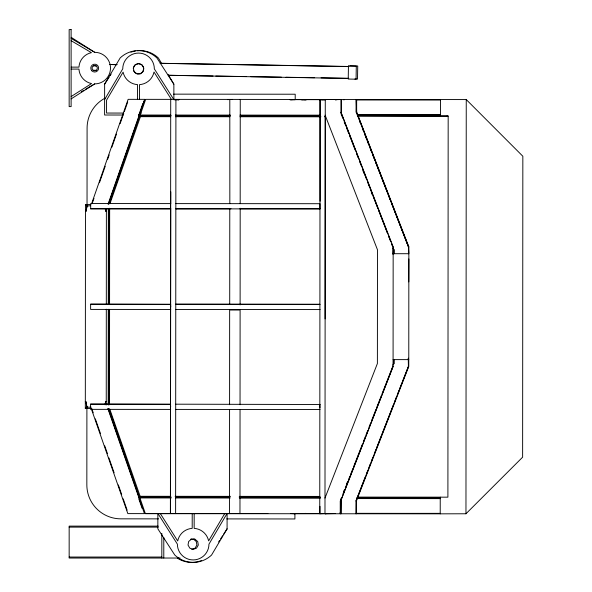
<?xml version="1.0" encoding="UTF-8"?>
<svg xmlns="http://www.w3.org/2000/svg" width="592" height="592" viewBox="0 0 592 592"><rect width="100%" height="100%" fill="white"/><g stroke="black" fill="none" stroke-linecap="round" stroke-linejoin="round"><path stroke-width="0.89" d="M86.898 408.436L86.839 484.818A33.996 33.996 0 0 0 120.812 518.836L158.582 518.866M87.039 204.462L87.091 128.072A33.996 33.996 0 0 1 104.888 98.213M170.681 406.904L170.466 404.181L90.554 404.121L90.546 409.353L170.681 409.412M90.687 208.776L90.694 203.544L170.637 203.596L170.622 208.813L90.687 208.776L170.622 208.813M104.614 99.567L122.751 68.857A15.792 15.792 0 0 1 138.55 53.073A15.792 15.792 0 0 1 154.334 68.879L173.848 99.619L179.08 99.715L173.878 99.708L173.863 84.175L156.939 57.979A26.647 26.647 0 0 0 120.154 57.957L104.629 84.123L104.606 115.011L123.069 115.026M106.242 404.958L106.308 309.224M106.316 304.614L106.382 208.828M108.203 404.758L108.269 309.69M108.277 304.155L108.343 209.087M108.854 405.032L108.928 309.224M108.928 304.621L108.995 208.813M109.513 404.647L109.579 309.69M109.579 304.155L109.653 208.273M137.536 99.308L137.551 84.626A15.792 15.792 0 0 1 123.092 72.135L106.575 100.107L106.567 113.05L123.869 113.065M139.497 99.308L139.512 84.626A15.792 15.792 0 0 0 154.009 72.032L171.406 99.426M108.854 408.45L139.675 497.931L171.214 497.953M109.224 203.833L139.949 115.04M170.711 99.367L170.415 513.641L170.77 208.488M170.777 203.863L170.792 191.838M170.755 306.959L170.533 304.236L90.62 304.177L90.62 309.409L170.748 309.461M175.617 513.649L175.913 99.375M178.148 99.856L179.08 99.375M192.215 513.693L192.2 528.375A15.792 15.792 0 0 0 177.704 540.97L160.306 513.575M194.176 513.693L194.161 528.375A15.792 15.792 0 0 1 208.621 540.873L224.679 513.678M227.084 528.878L227.099 513.434L208.961 544.152A15.792 15.792 0 0 1 193.162 559.928A15.792 15.792 0 0 1 177.378 544.129L157.857 513.39L157.849 528.826L174.773 555.022A26.647 26.647 0 0 0 211.559 555.044L227.084 528.878L223.591 534.265M227.387 99.634L232.619 99.412M229.504 513.686L229.578 409.449M229.585 404.728L229.652 310.016L240.108 310.023L240.041 404.736M229.711 304.273L229.777 208.858M229.8 99.412L229.837 203.641M239.967 513.693L240.041 409.457M240.115 304.902L240.182 208.258M240.182 203.648L240.256 99.419M294.912 513.39L294.905 518.962L226.743 518.91M306.027 513.397L301.668 513.553M324.113 513.567L319.754 513.745L320.05 99.471L320.109 201.191M319.976 513.745L319.976 506.352M326.725 513.567L335.442 513.538M334.576 513.553L324.986 513.752L325.274 99.478L335.738 99.486L335.953 99.967M340.245 513.76L340.252 500.936M340.052 512.591L340.674 513.76L340.681 500.839M340.955 113.331L340.97 99.486L335.738 99.708M341.155 513.76L341.162 499.078M356.362 513.775L356.377 501.024L408.769 366.492L408.857 246.857L356.65 112.251L356.177 99.5M356.658 99.5L356.65 112.251L408.517 246.916L399.178 222.918M392.822 254.264L393.162 246.842L393.081 366.485L340.681 501.017L393.081 366.485M393.428 359.618L393.421 363.606L392.755 365.316M393.591 253.709L393.599 249.706L392.933 247.989M394.272 363.762L394.272 359.618M394.346 253.709L394.353 249.565M355.933 513.775L356.036 500.965L408.428 366.426L408.436 358.153M139.904 497.931L145.373 513.627L440.219 513.834L440.233 497.191M440.5 116.202L440.515 99.56M358.042 115.847L448.174 116.054L447.9 497.169L357.568 497.102M440.219 513.834L465.963 513.767L466.252 99.574L145.669 99.352L140.178 115.04M408.776 281.896L408.85 258.948M356.169 112.339L356.317 99.5L356.31 112.31L408.517 246.916M340.674 513.76L340.896 499.034M105.102 404.817L105.665 401.613L106.242 401.472L105.665 401.613L105.161 404.218M90.776 408.436L85.322 408.436L85.463 204.455L87.808 205.698L87.046 206.083L86.032 211.292L85.455 211.433L86.032 211.292L87.046 206.083L90.509 205.705M138.765 115.854L139.372 114.123M138.824 114.989L142.768 103.696M91.642 203.596L128.124 99.338L144.737 99.352L108.084 204.129M92.456 202.723L93.98 198.379M99.449 182.743L105.221 166.234M107.655 159.285L109.172 154.941M111.91 147.119L116.469 134.088M120.117 123.661L123.462 114.108M124.372 111.503L127.717 101.942M108.388 204.233L139.327 115.803L170.392 116.039M109.957 203.715L140.408 116.668L139.949 116.017M138.905 115.854L144.737 99.352M324.993 498.064L377.393 363.532L377.474 249.772L325.119 115.166M343.493 492.167L344.492 489.591M346.49 484.448L347.489 481.881M340.585 500.077L341.591 497.509M342.923 494.076L344.596 489.791M345.269 488.082L347.608 482.08M348.274 480.371L349.946 476.086M350.612 474.37L352.958 468.376M353.624 466.659L362.319 444.385M363.318 441.817L365.323 436.674M365.997 434.957L367.669 430.68M369.001 427.246L370.673 422.969M371.339 421.252L376.024 409.257M376.69 407.54L381.374 395.552M382.04 393.835L392.74 366.418M355.94 500.943L358.234 494.942M358.952 493.232L365.264 476.945M366.307 474.384L367.602 470.951M368.979 467.532L370.614 463.24M371.317 461.531L372.96 457.239M374.329 453.82L375.972 449.535M376.667 447.826L381.322 435.823M382.018 434.114L393.71 404.129M394.723 401.554L396.721 396.418M397.395 394.701L399.06 390.417M399.741 388.707L402.072 382.706M402.745 380.996L408.428 366.426L408.295 359.625M104.629 84.123L109.113 77.197M110.112 75.658L111.111 74.118M218.603 541.961L219.602 540.422M220.601 538.883L222.592 535.804M138.75 497.273L140.141 496.296L170.533 496.318M87.66 407.192L85.322 408.436L86.735 406.408L87.342 407.133L86.735 406.408L85.966 401.753L85.322 401.457L85.966 401.753L86.906 406.808L85.322 408.436L87.66 407.192L91.272 407.192M324.608 116.802L325.267 116.15M465.963 513.767L522.625 457.179L522.84 156.244L466.252 99.574M191.386 539.223L188.641 541.517L188.019 545.04L189.81 548.14L193.17 549.369L196.529 548.148L198.32 545.047L197.706 541.525L194.96 539.223L190.846 539.223M71.121 96.57L91.553 83.576A15.792 15.792 0 0 1 78.951 69.086L71.121 69.086M71.121 98.894L94.705 83.894A15.792 15.792 0 0 0 110.504 68.102A15.792 15.792 0 0 0 94.705 52.311L71.121 37.311M81.341 91.775L83.701 90.384M85.278 89.459L94.705 83.894M87.483 205.757L86.876 206.49L85.463 204.455L90.924 204.462M191.734 549.369L195.101 548.148L196.892 545.047L196.27 541.525L193.532 539.223M408.51 253.716L408.421 246.938L408.857 246.857M304.651 99.774L306.316 99.685L301.106 99.774M289.976 99.678L295.208 99.456L295.208 94.224L173.619 94.143M290.857 99.752L295.201 99.678L289.991 99.767M301.972 99.759L306.316 99.685M321.804 99.759L325.274 99.7L320.065 99.789M357.346 114.929L440.507 114.818L357.346 114.759M294.231 513.604L323.802 513.56M356.14 513.516L440.219 513.397L356.14 513.323M71.121 67.125L78.951 67.125A15.792 15.792 0 0 1 91.427 52.658L71.121 40.685M357.834 115.847L447.138 116.054M230.998 208.769L175.831 208.835L319.969 208.939L320.006 203.707L175.839 203.604M240.197 208.769L320.191 208.717M145.373 513.627L267.88 513.56M158.153 526.118L69.16 526.118L69.16 558.034L180.064 558.034M69.16 527.117L158.153 527.117M69.16 557.042L161.823 557.042M294.883 99.641L325.274 99.7M356.428 99.981L440.515 100.041M139.49 113.072L141.288 113.079M138.765 115.033L170.681 115.055M175.299 115.063L230.347 115.1M239.938 115.107L320.546 115.166M357.346 115.188L440.507 115.248M139.949 115.529L171.14 115.551M175.728 115.551L229.851 115.588M357.346 115.684L440.5 115.743M240.308 115.758L320.516 115.817M447.027 116.054L448.174 116.054M175.905 116.039L230.347 116.084M240.441 116.091L320.657 116.143M140.408 116.668L170.807 116.691M175.41 116.698L229.748 116.735M239.878 116.742L320.931 116.802M393.162 253.709L408.85 253.716L408.421 246.938M175.765 309.468L320.117 309.572M393.088 359.618L408.776 359.625L408.066 358.611M175.698 404.188L320.05 404.506M175.691 409.412L320.05 409.516M175.143 496.318L230.399 496.362M239.612 496.37L319.739 496.422M139.675 496.947L171.044 496.969M175.632 496.977L230.081 497.014M239.124 497.021L320.383 497.08M357.072 497.591L440.233 497.65M139.675 497.443L170.873 497.487M175.454 497.495L229.585 497.583M239.679 497.672L320.405 497.731M175.654 497.953L230.147 497.998M239.36 497.998L320.39 498.057M357.072 498.087L440.233 498.146M357.072 498.568L440.233 498.627M190.972 539.149L194.842 539.149M90.62 304.207L170.755 304.451M90.554 404.151L170.681 404.403M325.267 115.825L325.119 318.903M349.887 65.867L357.731 66.001L357.509 79.076L354.889 79.032M161.535 63.307L348.947 66.467M168.72 75.273L178.873 75.443M180.723 75.473L213.039 76.02M215.806 76.065L246.272 76.583M250.89 76.657L281.355 77.175M285.973 77.249L314.589 77.73M321.056 77.841L348.747 78.307M160.106 63.322L348.444 66.593M168.209 75.302L348.237 78.433M290.554 513.545L294.912 513.73M173.856 99.367L178.148 99.597M408.428 366.426L408.554 359.625M326.044 513.752L325.208 513.752M109.076 409.094L108.247 408.687L139.061 497.162M71.121 38.413L94.705 52.311M87.379 205.801L85.463 204.455L87.046 206.083M161.66 63.536L158.375 57.986A26.647 26.647 0 0 0 137.24 50.742M168.232 74.651L173.863 84.175M343.974 99.974L343.789 99.833M359.507 120.909L360.506 123.484M362.504 128.627L363.503 131.195M364.835 134.628L366.507 138.913M367.173 140.622L368.838 144.914M370.17 148.34L371.843 152.625M372.509 154.342L374.84 160.343M375.506 162.053L380.175 174.055M380.841 175.772L387.175 192.06M388.174 194.627L390.18 199.77M391.512 203.204L393.177 207.489M393.843 209.198L395.515 213.49M396.181 215.199L398.512 221.201M341.147 114.041L342.812 118.326M344.144 121.76L345.817 126.044M346.483 127.754L348.814 133.755M349.48 135.472L351.145 139.756M351.818 141.473L355.148 150.042M356.813 154.327L358.153 157.761M359.485 161.187L361.15 165.471M362.482 168.905L364.154 173.19M364.82 174.899L366.485 179.191M367.817 182.617L369.482 186.902M370.155 188.619L372.486 194.62M373.152 196.329L377.822 208.332M378.488 210.049L387.827 234.047L340.962 112.236L393.162 246.842M363.029 170.822L364.028 173.397M371.339 192.259L372.331 194.827M109.809 409.213L140.141 496.296M107.818 408.45L144.448 513.627L127.828 513.612L91.198 408.436M138.794 498.849L142.124 508.41M91.708 408.436L93.218 412.779M95.342 418.87L100.485 433.647M104.725 445.813L107.448 453.635M108.958 457.979L114.108 472.756M118.348 484.929L121.678 494.49M123.188 498.834L127.125 510.134M335.738 99.486L335.842 99.915M105.265 208.628L105.739 211.152L106.375 211.448L105.739 211.152L105.354 208.828M320.05 99.471L320.109 99.863M319.85 404.306L319.983 407.777M341.399 99.486L341.436 115.092M163.784 537.41L163.784 558.034M161.823 533.385L161.823 558.034M130.921 52.185A26.647 26.647 0 0 1 135.398 51.001M201.635 560.498A26.647 26.647 0 0 1 177.711 558.404M143.715 69.634A5.232 5.232 0 0 1 133.674 70.781M133.311 68.776A5.232 5.232 0 0 1 133.74 66.778M134.051 66.178A5.232 5.232 0 0 1 136.005 64.291M136.626 64.003A5.232 5.232 0 0 1 143.767 68.953M348.451 65.978L348.229 79.047L356.073 79.187L356.295 66.112L348.451 65.978M143.693 67.962L143.064 71.484L140.326 73.778L136.745 73.778L134.007 71.477L133.392 67.954L135.183 64.854L138.543 63.633L141.902 64.861L143.693 67.962M94.757 65.49L93.44 65.816A2.612 2.612 0 0 0 93.358 70.344L95.978 70.389L93.358 70.344A2.612 2.612 0 0 0 97.325 68.147A2.612 2.612 0 0 0 93.44 65.816L96.052 65.86L94.757 65.49M71.121 29.6L69.16 29.6L69.16 106.604L71.121 106.604L71.121 29.6M319.902 304.34L175.765 304.236L319.902 304.34M116.979 64.654L109.609 64.528L116.987 64.669M390.824 241.765L388.493 235.764L390.846 241.758M392.489 246.05L391.49 243.482L392.496 246.05M91.834 70.774A3.922 3.922 0 0 0 98.457 69.257A3.922 3.922 0 0 0 93.839 64.276A3.922 3.922 0 0 0 91.834 70.774"/></g></svg>
